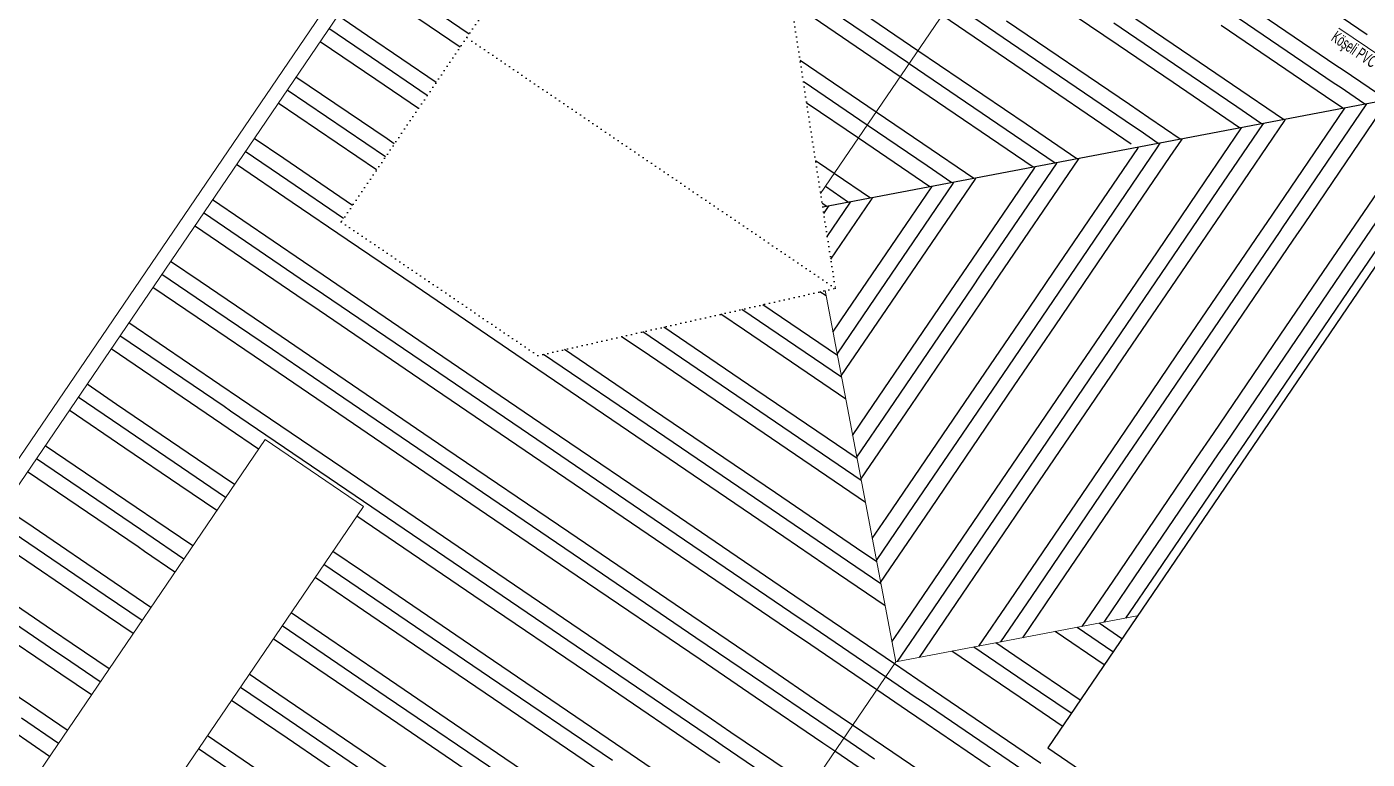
# Model space of a CAD drawing. Header units: millimetres. Extents: x 708 to 46452, y -4963 to 3960.
# Drawn here: x 7281.5 to 7507, y 2079.5 to 2202.7 of the extents above; entities that cross this region are included whole.
import ezdxf

# ---------------------------------------------------------------- set-up
doc = ezdxf.new("R2010")
doc.units = ezdxf.units.MM
doc.linetypes.add('ACAD_ISO07W100', pattern=[3, 0, -3])
doc.layers.add('20', color=1, linetype='Continuous', lineweight=0)
doc.layers.add('TEFRİŞ', color=8, linetype='Continuous', lineweight=9)
doc.layers.add('DUVARTARAMA', color=7, linetype='Continuous')
doc.layers.add('Tefriş', color=252, linetype='Continuous')
doc.styles.add('S1', font='arial.ttf', dxfattribs={"width": 0.65, "height": 11})

# ---------------------------------------------------------------- blocks, each defined once
blk = doc.blocks.new('WEFJWE')
for p, q in [((35128.95, -11852.81, -13220.7), (34850.44, -12262.26, -13220.7)), ((34850.44, -12262.26, -13220.7), (35171.26, -12480.48, -13220.7))]:
    blk.add_line(p, q)
at = {"layer": '20'}
for p, q in [((33901.38, -12444.93, -13220.7), (34711.26, -11254.26, -13220.7)), ((33915.27, -12442.28, -13220.7), (34713.9, -11268.15, -13220.7)), ((34802.76, -11734.94, -13220.7), (34697.66, -11889.45, -13220.7)), ((34700.63, -11954.74, -13220.7), (34748.18, -12204.56, -13220.7)), ((34081.99, -12410.55, -13220.7), (34323.83, -12055, -13220.7)), ((34323.83, -12055, -13220.7), (34389.97, -12100, -13220.7)), ((34389.97, -12100, -13220.7), (34193.13, -12389.39, -13220.7)), ((34748.18, -12204.56, -13220.7), (34910.73, -12173.63, -13220.7)), ((34686.32, -12295.52, -13220.7), (34748.18, -12204.56, -13220.7))]:
    blk.add_line(p, q, dxfattribs=at)
at = {"layer": 'DUVARTARAMA', "color": 16, "linetype": 'Continuous', "true_color": 0x7d0808}
for p, q in [((34753.22, -11786.57, -13220.7), (34670.53, -11730.32, -13220.7)), ((34461.08, -11782.09, -13220.7), (34394.93, -11737.1, -13220.7)), ((34455.11, -11790.86, -13220.7), (34388.96, -11745.87, -13220.7)), ((34756.02, -11801.3, -13220.7), (34673.34, -11745.06, -13220.7)), ((34897.76, -11789.59, -13220.7), (34845.9, -11754.32, -13220.7)), ((35044.3, -11803.14, -13220.7), (34974.78, -11755.86, -13220.7)), ((34751.15, -11810.81, -13220.7), (34677.76, -11760.89, -13220.7)), ((34825.49, -11788.08, -13220.7), (34785.24, -11760.7, -13220.7)), ((34946.66, -11797.2, -13220.7), (34892.15, -11760.12, -13220.7)), ((35043.23, -11815.25, -13220.7), (34968.81, -11764.63, -13220.7)), ((35065.39, -11782.67, -13220.7), (35036.68, -11763.15, -13220.7)), ((34392.68, -11783.21, -13220.7), (34372.77, -11769.67, -13220.7)), ((34828.29, -11802.82, -13220.7), (34779.27, -11769.47, -13220.7)), ((34905.37, -11829.59, -13220.7), (34822.68, -11773.34, -13220.7)), ((34940.69, -11805.97, -13220.7), (34894.95, -11774.86, -13220.7)), ((35037.26, -11824.02, -13220.7), (34967.22, -11776.37, -13220.7)), ((34395.48, -11797.95, -13220.7), (34366.81, -11778.44, -13220.7)), ((34438.92, -11814.67, -13220.7), (34392.68, -11783.21, -13220.7)), ((34763.08, -11793.27, -13220.7), (34753.22, -11786.57, -13220.7)), ((34398.29, -11812.68, -13220.7), (34360.84, -11787.21, -13220.7)), ((34835.9, -11842.81, -13220.7), (34763.08, -11793.27, -13220.7)), ((34908.17, -11844.32, -13220.7), (34825.49, -11788.08, -13220.7)), ((34934.73, -11814.74, -13220.7), (34897.76, -11789.59, -13220.7)), ((34432.96, -11823.44, -13220.7), (34395.48, -11797.95, -13220.7)), ((34734.96, -11834.62, -13220.7), (34683.78, -11799.81, -13220.7)), ((34757.12, -11802.04, -13220.7), (34756.02, -11801.3, -13220.7)), ((34838.71, -11857.54, -13220.7), (34757.12, -11802.04, -13220.7)), ((34906.61, -11856.08, -13220.7), (34828.29, -11802.82, -13220.7)), ((34974.83, -11816.36, -13220.7), (34946.66, -11797.2, -13220.7)), ((35049.2, -11806.47, -13220.7), (35044.3, -11803.14, -13220.7)), ((34405.9, -11852.68, -13220.7), (34344.65, -11811.02, -13220.7)), ((34426.99, -11832.21, -13220.7), (34398.29, -11812.68, -13220.7)), ((34686.56, -11814.52, -13220.7), (34686, -11814.15, -13220.7)), ((34758.83, -11816.04, -13220.7), (34751.15, -11810.81, -13220.7)), ((34977.64, -11831.1, -13220.7), (34940.69, -11805.97, -13220.7)), ((35078.51, -11826.42, -13220.7), (35049.2, -11806.47, -13220.7)), ((34404.84, -11864.78, -13220.7), (34338.69, -11819.79, -13220.7)), ((34728.99, -11843.39, -13220.7), (34686.56, -11814.52, -13220.7)), ((34840.65, -11871.69, -13220.7), (34758.83, -11816.04, -13220.7)), ((34979.58, -11845.25, -13220.7), (34934.73, -11814.74, -13220.7)), ((35009.05, -11839.64, -13220.7), (34974.83, -11816.36, -13220.7)), ((35047.1, -11817.88, -13220.7), (35043.23, -11815.25, -13220.7)), ((35063.78, -11829.22, -13220.7), (35047.1, -11817.88, -13220.7)), ((34398.87, -11873.55, -13220.7), (34332.72, -11828.56, -13220.7)), ((34689.37, -11829.26, -13220.7), (34688.22, -11828.48, -13220.7)), ((34723.03, -11852.16, -13220.7), (34689.37, -11829.26, -13220.7)), ((34918.54, -11838.54, -13220.7), (34905.37, -11829.59, -13220.7)), ((34994.31, -11842.44, -13220.7), (34977.64, -11831.1, -13220.7)), ((35008.4, -11912.49, -13220.7), (35064.64, -11829.81, -13220.7)), ((35023.13, -11909.69, -13220.7), (35079.38, -11827, -13220.7)), ((35049.04, -11832.03, -13220.7), (35037.26, -11824.02, -13220.7)), ((35049.9, -11832.61, -13220.7), (35050.49, -11831.75, -13220.7)), ((35064.64, -11829.81, -13220.7), (35065.23, -11828.94, -13220.7)), ((34766.44, -11856.03, -13220.7), (34734.96, -11834.62, -13220.7)), ((34939.59, -11852.86, -13220.7), (34918.54, -11838.54, -13220.7)), ((34974.22, -11892.69, -13220.7), (35009.91, -11840.23, -13220.7)), ((34998.03, -11908.88, -13220.7), (35049.9, -11832.61, -13220.7)), ((35009.91, -11840.23, -13220.7), (35010.5, -11839.36, -13220.7)), ((35063.13, -11902.08, -13220.7), (35106.86, -11837.78, -13220.7)), ((34769.25, -11870.77, -13220.7), (34728.99, -11843.39, -13220.7)), ((34870.12, -11866.08, -13220.7), (34835.9, -11842.81, -13220.7)), ((34912.57, -11847.31, -13220.7), (34908.17, -11844.32, -13220.7)), ((34924.85, -11855.66, -13220.7), (34912.57, -11847.31, -13220.7)), ((34956.68, -11880.76, -13220.7), (34980.44, -11845.83, -13220.7)), ((34965.45, -11886.73, -13220.7), (34995.18, -11843.03, -13220.7)), ((34980.44, -11845.83, -13220.7), (34981.03, -11844.97, -13220.7)), ((34995.18, -11843.03, -13220.7), (34995.76, -11842.17, -13220.7)), ((34336.44, -11865.9, -13220.7), (34316.53, -11852.36, -13220.7)), ((34410.8, -11856.01, -13220.7), (34405.9, -11852.68, -13220.7)), ((34771.19, -11884.91, -13220.7), (34723.03, -11852.16, -13220.7)), ((34800.66, -11879.3, -13220.7), (34766.44, -11856.03, -13220.7)), ((34855.39, -11868.89, -13220.7), (34838.71, -11857.54, -13220.7)), ((34854.74, -11941.74, -13220.7), (34910.98, -11859.06, -13220.7)), ((34869.47, -11938.94, -13220.7), (34924.11, -11858.61, -13220.7)), ((34910.98, -11859.06, -13220.7), (34911.56, -11858.19, -13220.7)), ((34924.11, -11858.61, -13220.7), (34925.71, -11856.25, -13220.7)), ((34925.71, -11856.25, -13220.7), (34926.3, -11855.39, -13220.7)), ((34932.88, -11864.57, -13220.7), (34940.45, -11853.45, -13220.7)), ((34940.45, -11853.45, -13220.7), (34941.04, -11852.58, -13220.7)), ((34339.24, -11880.63, -13220.7), (34310.57, -11861.13, -13220.7)), ((34382.68, -11897.35, -13220.7), (34336.44, -11865.9, -13220.7)), ((34696.98, -11869.25, -13220.7), (34694.25, -11867.4, -13220.7)), ((34814.74, -11949.35, -13220.7), (34870.98, -11866.67, -13220.7)), ((34870.98, -11866.67, -13220.7), (34871.57, -11865.81, -13220.7)), ((34884.21, -11936.13, -13220.7), (34932.88, -11864.57, -13220.7)), ((34342.05, -11895.37, -13220.7), (34304.6, -11869.9, -13220.7)), ((34706.84, -11875.96, -13220.7), (34696.98, -11869.25, -13220.7)), ((34731.19, -11892.53, -13220.7), (34706.84, -11875.96, -13220.7)), ((34785.92, -11882.11, -13220.7), (34769.25, -11870.77, -13220.7)), ((34796.51, -11938.45, -13220.7), (34841.51, -11872.28, -13220.7)), ((34805.28, -11944.42, -13220.7), (34856.25, -11869.47, -13220.7)), ((34841.51, -11872.28, -13220.7), (34842.1, -11871.42, -13220.7)), ((34856.25, -11869.47, -13220.7), (34856.84, -11868.61, -13220.7)), ((34376.72, -11906.12, -13220.7), (34339.24, -11880.63, -13220.7)), ((34716.46, -11895.33, -13220.7), (34700.87, -11884.73, -13220.7)), ((34755.16, -11910.33, -13220.7), (34772.05, -11885.5, -13220.7)), ((34763.93, -11916.29, -13220.7), (34786.79, -11882.7, -13220.7)), ((34772.05, -11885.5, -13220.7), (34772.64, -11884.64, -13220.7)), ((34772.7, -11922.26, -13220.7), (34801.52, -11879.89, -13220.7)), ((34786.79, -11882.7, -13220.7), (34787.37, -11881.83, -13220.7)), ((34801.52, -11879.89, -13220.7), (34802.11, -11879.03, -13220.7)), ((34924.2, -11928.52, -13220.7), (34956.68, -11880.76, -13220.7)), ((34349.66, -11935.36, -13220.7), (34288.41, -11893.7, -13220.7)), ((34704.5, -11933.62, -13220.7), (34731.36, -11894.14, -13220.7)), ((34717.32, -11895.92, -13220.7), (34717.91, -11895.05, -13220.7)), ((34731.36, -11894.14, -13220.7), (34732.06, -11893.11, -13220.7)), ((34732.06, -11893.11, -13220.7), (34732.65, -11892.25, -13220.7)), ((34938.94, -11925.72, -13220.7), (34965.45, -11886.73, -13220.7)), ((34953.67, -11922.91, -13220.7), (34974.22, -11892.69, -13220.7)), ((34352.46, -11950.1, -13220.7), (34282.45, -11902.47, -13220.7)), ((34379.02, -11920.52, -13220.7), (34342.05, -11895.37, -13220.7)), ((34701.72, -11898.14, -13220.7), (34698.69, -11896.07, -13220.7)), ((34699.75, -11902.9, -13220.7), (34702.59, -11898.72, -13220.7)), ((34702.13, -11918.26, -13220.7), (34717.32, -11895.92, -13220.7)), ((34702.59, -11898.72, -13220.7), (34703.17, -11897.86, -13220.7)), ((35039.37, -11937, -13220.7), (35063.13, -11902.08, -13220.7)), ((35048.14, -11942.97, -13220.7), (35077.86, -11899.27, -13220.7)), ((35056.91, -11948.94, -13220.7), (35092.6, -11896.47, -13220.7)), ((34350.9, -11961.86, -13220.7), (34276.48, -11911.24, -13220.7)), ((34715.81, -11968.19, -13220.7), (34755.16, -11910.33, -13220.7)), ((34993.66, -11915.3, -13220.7), (34998.03, -11908.88, -13220.7)), ((35006.8, -11914.85, -13220.7), (35008.4, -11912.49, -13220.7)), ((35015.57, -11920.81, -13220.7), (35023.13, -11909.69, -13220.7)), ((34424.73, -11951.61, -13220.7), (34379.02, -11920.52, -13220.7)), ((34730.54, -11965.38, -13220.7), (34763.93, -11916.29, -13220.7)), ((34745.28, -11962.58, -13220.7), (34772.7, -11922.26, -13220.7)), ((34937.42, -11997.98, -13220.7), (34993.66, -11915.3, -13220.7)), ((34952.16, -11995.18, -13220.7), (35006.8, -11914.85, -13220.7)), ((34966.89, -11992.37, -13220.7), (35015.57, -11920.81, -13220.7)), ((34879.19, -11994.69, -13220.7), (34924.2, -11928.52, -13220.7)), ((34887.96, -12000.66, -13220.7), (34938.94, -11925.72, -13220.7)), ((34897.43, -12005.6, -13220.7), (34953.67, -11922.91, -13220.7)), ((34280.2, -11948.58, -13220.7), (34260.29, -11935.04, -13220.7)), ((34362.83, -11944.32, -13220.7), (34349.66, -11935.36, -13220.7)), ((34785.27, -11954.96, -13220.7), (34796.51, -11938.45, -13220.7)), ((34846.62, -11972.54, -13220.7), (34869.47, -11938.94, -13220.7)), ((34855.39, -11978.5, -13220.7), (34884.21, -11936.13, -13220.7)), ((35006.89, -11984.76, -13220.7), (35039.37, -11937, -13220.7)), ((34283, -11963.32, -13220.7), (34254.33, -11943.81, -13220.7)), ((34334.71, -11985.66, -13220.7), (34280.2, -11948.58, -13220.7)), ((34432.35, -11991.6, -13220.7), (34362.83, -11944.32, -13220.7)), ((34800.01, -11952.16, -13220.7), (34805.28, -11944.42, -13220.7)), ((34814.05, -11950.38, -13220.7), (34814.74, -11949.35, -13220.7)), ((34837.85, -11966.57, -13220.7), (34854.74, -11941.74, -13220.7)), ((35021.62, -11981.96, -13220.7), (35048.14, -11942.97, -13220.7)), ((35036.36, -11979.15, -13220.7), (35056.91, -11948.94, -13220.7)), ((34285.81, -11978.05, -13220.7), (34248.36, -11952.58, -13220.7)), ((34356.86, -11953.09, -13220.7), (34352.46, -11950.1, -13220.7)), ((34435.15, -12006.34, -13220.7), (34356.86, -11953.09, -13220.7)), ((34507.42, -12007.85, -13220.7), (34424.73, -11951.61, -13220.7)), ((34701.31, -11958.33, -13220.7), (34697.18, -11955.52, -13220.7)), ((34729.03, -12037.65, -13220.7), (34785.27, -11954.96, -13220.7)), ((34743.77, -12034.84, -13220.7), (34800.01, -11952.16, -13220.7)), ((34758.5, -12032.04, -13220.7), (34814.05, -11950.38, -13220.7)), ((34328.74, -11994.43, -13220.7), (34283, -11963.32, -13220.7)), ((34355.27, -11964.83, -13220.7), (34350.9, -11961.86, -13220.7)), ((34437.95, -12021.07, -13220.7), (34355.27, -11964.83, -13220.7)), ((34711.73, -12013.06, -13220.7), (34644.63, -11967.41, -13220.7)), ((34708.93, -11998.32, -13220.7), (34658.78, -11964.21, -13220.7)), ((34708.76, -11997.42, -13220.7), (34730.54, -11965.38, -13220.7)), ((34711.56, -12012.15, -13220.7), (34745.28, -11962.58, -13220.7)), ((34798.49, -12024.43, -13220.7), (34837.85, -11966.57, -13220.7)), ((34293.42, -12018.05, -13220.7), (34232.17, -11976.39, -13220.7)), ((34646.35, -11981.41, -13220.7), (34630.48, -11970.61, -13220.7)), ((34705.95, -11982.68, -13220.7), (34715.81, -11968.19, -13220.7)), ((34813.23, -12021.62, -13220.7), (34846.62, -11972.54, -13220.7)), ((34296.22, -12032.78, -13220.7), (34226.2, -11985.16, -13220.7)), ((34322.78, -12003.2, -13220.7), (34285.81, -11978.05, -13220.7)), ((34656.76, -12036.14, -13220.7), (34577.92, -11982.51, -13220.7)), ((34653.96, -12021.4, -13220.7), (34592.07, -11979.3, -13220.7)), ((34714.54, -12027.79, -13220.7), (34646.35, -11981.41, -13220.7)), ((34827.97, -12018.82, -13220.7), (34855.39, -11978.5, -13220.7)), ((34961.88, -12050.93, -13220.7), (35006.89, -11984.76, -13220.7)), ((34970.65, -12056.9, -13220.7), (35021.62, -11981.96, -13220.7)), ((34980.11, -12061.84, -13220.7), (35036.36, -11979.15, -13220.7)), ((34294.66, -12044.54, -13220.7), (34220.24, -11993.93, -13220.7)), ((34365.69, -12019.56, -13220.7), (34328.74, -11994.43, -13220.7)), ((34362.88, -12004.82, -13220.7), (34334.71, -11985.66, -13220.7)), ((34515.03, -12047.84, -13220.7), (34432.35, -11991.6, -13220.7)), ((34584.49, -12034.62, -13220.7), (34525.36, -11994.4, -13220.7)), ((34576.88, -11994.63, -13220.7), (34563.77, -11985.71, -13220.7)), ((34938.07, -12034.74, -13220.7), (34966.89, -11992.37, -13220.7)), ((34368.49, -12034.3, -13220.7), (34322.78, -12003.2, -13220.7)), ((34587.3, -12049.36, -13220.7), (34511.21, -11997.6, -13220.7)), ((34659.57, -12050.87, -13220.7), (34576.88, -11994.63, -13220.7)), ((34867.96, -12011.21, -13220.7), (34879.19, -11994.69, -13220.7)), ((34882.69, -12008.4, -13220.7), (34887.96, -12000.66, -13220.7)), ((34920.53, -12022.81, -13220.7), (34937.42, -11997.98, -13220.7)), ((34929.3, -12028.78, -13220.7), (34952.16, -11995.18, -13220.7)), ((34445.57, -12061.07, -13220.7), (34362.88, -12004.82, -13220.7)), ((34517.84, -12062.58, -13220.7), (34435.15, -12006.34, -13220.7)), ((34590.1, -12064.09, -13220.7), (34507.42, -12007.85, -13220.7)), ((34811.72, -12093.89, -13220.7), (34867.96, -12011.21, -13220.7)), ((34826.45, -12091.09, -13220.7), (34882.69, -12008.4, -13220.7)), ((34841.19, -12088.28, -13220.7), (34896.73, -12006.62, -13220.7)), ((34896.73, -12006.62, -13220.7), (34897.43, -12005.6, -13220.7)), ((34223.95, -12031.27, -13220.7), (34204.05, -12017.73, -13220.7)), ((34306.59, -12027, -13220.7), (34293.42, -12018.05, -13220.7)), ((34448.37, -12075.8, -13220.7), (34365.69, -12019.56, -13220.7)), ((34520.64, -12077.32, -13220.7), (34437.95, -12021.07, -13220.7)), ((34722.15, -12067.78, -13220.7), (34653.96, -12021.4, -13220.7)), ((34771.72, -12101.5, -13220.7), (34827.97, -12018.82, -13220.7)), ((34226.76, -12046, -13220.7), (34198.08, -12026.5, -13220.7)), ((34376.1, -12074.29, -13220.7), (34306.59, -12027, -13220.7)), ((34742.25, -12107.11, -13220.7), (34798.49, -12024.43, -13220.7)), ((34756.99, -12104.31, -13220.7), (34813.23, -12021.62, -13220.7)), ((34881.18, -12080.67, -13220.7), (34920.53, -12022.81, -13220.7)), ((34895.92, -12077.86, -13220.7), (34929.3, -12028.78, -13220.7)), ((34229.56, -12060.74, -13220.7), (34192.12, -12035.27, -13220.7)), ((34278.47, -12068.35, -13220.7), (34223.95, -12031.27, -13220.7)), ((34300.62, -12035.77, -13220.7), (34296.22, -12032.78, -13220.7)), ((34378.91, -12089.02, -13220.7), (34300.62, -12035.77, -13220.7)), ((34451.18, -12090.54, -13220.7), (34368.49, -12034.3, -13220.7)), ((34667.18, -12090.86, -13220.7), (34584.49, -12034.62, -13220.7)), ((34724.95, -12082.52, -13220.7), (34656.76, -12036.14, -13220.7)), ((34719.17, -12052.14, -13220.7), (34729.03, -12037.65, -13220.7)), ((34721.98, -12066.88, -13220.7), (34743.77, -12034.84, -13220.7)), ((34724.78, -12081.61, -13220.7), (34758.5, -12032.04, -13220.7)), ((34910.65, -12075.06, -13220.7), (34938.07, -12034.74, -13220.7)), ((34272.5, -12077.12, -13220.7), (34226.76, -12046, -13220.7)), ((34299.03, -12047.52, -13220.7), (34294.66, -12044.54, -13220.7)), ((34319.46, -12061.42, -13220.7), (34299.03, -12047.52, -13220.7)), ((34597.72, -12104.09, -13220.7), (34515.03, -12047.84, -13220.7)), ((34669.98, -12105.6, -13220.7), (34587.3, -12049.36, -13220.7)), ((34727.76, -12097.25, -13220.7), (34659.57, -12050.87, -13220.7)), ((34950.64, -12067.45, -13220.7), (34961.88, -12050.93, -13220.7)), ((34965.38, -12064.64, -13220.7), (34970.65, -12056.9, -13220.7)), ((34237.18, -12100.73, -13220.7), (34175.93, -12059.07, -13220.7)), ((34266.54, -12085.89, -13220.7), (34229.56, -12060.74, -13220.7)), ((34528.25, -12117.31, -13220.7), (34445.57, -12061.07, -13220.7)), ((34600.52, -12118.82, -13220.7), (34517.84, -12062.58, -13220.7)), ((34672.79, -12120.33, -13220.7), (34590.1, -12064.09, -13220.7)), ((34909.14, -12147.33, -13220.7), (34965.38, -12064.64, -13220.7)), ((34923.87, -12144.52, -13220.7), (34979.42, -12062.86, -13220.7)), ((34979.42, -12062.86, -13220.7), (34980.11, -12061.84, -13220.7)), ((34239.98, -12115.47, -13220.7), (34169.96, -12067.84, -13220.7)), ((34303.27, -12085.22, -13220.7), (34278.47, -12068.35, -13220.7)), ((34458.79, -12130.53, -13220.7), (34376.1, -12074.29, -13220.7)), ((34854.41, -12157.74, -13220.7), (34910.65, -12075.06, -13220.7)), ((34894.4, -12150.13, -13220.7), (34950.64, -12067.45, -13220.7)), ((34238.42, -12127.23, -13220.7), (34164, -12076.61, -13220.7)), ((34297.31, -12093.99, -13220.7), (34272.5, -12077.12, -13220.7)), ((34531.06, -12132.04, -13220.7), (34448.37, -12075.8, -13220.7)), ((34603.33, -12133.56, -13220.7), (34520.64, -12077.32, -13220.7)), ((34824.94, -12163.35, -13220.7), (34881.18, -12080.67, -13220.7)), ((34839.67, -12160.55, -13220.7), (34895.92, -12077.86, -13220.7)), ((34291.34, -12102.76, -13220.7), (34266.54, -12085.89, -13220.7)), ((34461.59, -12145.27, -13220.7), (34378.91, -12089.02, -13220.7)), ((34533.86, -12146.78, -13220.7), (34451.18, -12090.54, -13220.7)), ((34721.69, -12127.94, -13220.7), (34667.18, -12090.86, -13220.7)), ((34770.21, -12173.77, -13220.7), (34826.45, -12091.09, -13220.7)), ((34784.95, -12170.97, -13220.7), (34841.19, -12088.28, -13220.7)), ((34167.71, -12113.95, -13220.7), (34147.81, -12100.41, -13220.7)), ((34250.35, -12109.69, -13220.7), (34237.18, -12100.73, -13220.7)), ((34738, -12151.08, -13220.7), (34771.72, -12101.5, -13220.7)), ((34755.47, -12176.58, -13220.7), (34811.72, -12093.89, -13220.7)), ((34170.52, -12128.69, -13220.7), (34141.84, -12109.19, -13220.7)), ((34275.15, -12126.56, -13220.7), (34250.35, -12109.69, -13220.7)), ((34464.4, -12160, -13220.7), (34385.61, -12106.41, -13220.7)), ((34680.4, -12160.33, -13220.7), (34597.72, -12104.09, -13220.7)), ((34715.73, -12136.71, -13220.7), (34669.98, -12105.6, -13220.7)), ((34732.39, -12121.61, -13220.7), (34742.25, -12107.11, -13220.7)), ((34735.2, -12136.34, -13220.7), (34756.99, -12104.31, -13220.7)), ((34173.32, -12143.43, -13220.7), (34135.88, -12117.96, -13220.7)), ((34222.22, -12151.03, -13220.7), (34167.71, -12113.95, -13220.7)), ((34244.38, -12118.46, -13220.7), (34239.98, -12115.47, -13220.7)), ((34269.19, -12135.33, -13220.7), (34244.38, -12118.46, -13220.7)), ((34610.94, -12173.55, -13220.7), (34528.25, -12117.31, -13220.7)), ((34683.21, -12175.06, -13220.7), (34600.52, -12118.82, -13220.7)), ((34709.76, -12145.48, -13220.7), (34672.79, -12120.33, -13220.7)), ((34216.26, -12159.8, -13220.7), (34170.52, -12128.69, -13220.7)), ((34242.79, -12130.2, -13220.7), (34238.42, -12127.23, -13220.7)), ((34735.37, -12137.25, -13220.7), (34721.69, -12127.94, -13220.7)), ((34263.22, -12144.1, -13220.7), (34242.79, -12130.2, -13220.7)), ((34389.33, -12143.75, -13220.7), (34369.42, -12130.21, -13220.7)), ((34541.47, -12186.77, -13220.7), (34458.79, -12130.53, -13220.7)), ((34613.74, -12188.28, -13220.7), (34531.06, -12132.04, -13220.7)), ((34681.64, -12186.83, -13220.7), (34603.33, -12133.56, -13220.7)), ((34738.18, -12151.98, -13220.7), (34715.73, -12136.71, -13220.7)), ((34180.94, -12183.42, -13220.7), (34119.69, -12141.76, -13220.7)), ((34210.29, -12168.57, -13220.7), (34173.32, -12143.43, -13220.7)), ((34394.94, -12173.22, -13220.7), (34357.49, -12147.75, -13220.7)), ((34392.13, -12158.49, -13220.7), (34363.46, -12138.98, -13220.7)), ((34472.01, -12199.99, -13220.7), (34389.33, -12143.75, -13220.7)), ((34544.28, -12201.51, -13220.7), (34461.59, -12145.27, -13220.7)), ((34616.55, -12203.02, -13220.7), (34533.86, -12146.78, -13220.7)), ((34740.98, -12166.72, -13220.7), (34709.76, -12145.48, -13220.7)), ((34888.35, -12177.88, -13220.7), (34909.14, -12147.33, -13220.7)), ((34903.09, -12175.08, -13220.7), (34923.87, -12144.52, -13220.7)), ((34183.74, -12198.15, -13220.7), (34113.72, -12150.53, -13220.7)), ((34247.03, -12167.9, -13220.7), (34222.22, -12151.03, -13220.7)), ((34873.62, -12180.69, -13220.7), (34894.4, -12150.13, -13220.7)), ((34182.17, -12209.92, -13220.7), (34107.76, -12159.3, -13220.7)), ((34241.07, -12176.67, -13220.7), (34216.26, -12159.8, -13220.7)), ((34474.82, -12214.73, -13220.7), (34392.13, -12158.49, -13220.7)), ((34547.08, -12216.24, -13220.7), (34464.4, -12160, -13220.7)), ((34693.57, -12169.28, -13220.7), (34680.4, -12160.33, -13220.7)), ((34804.15, -12193.91, -13220.7), (34824.94, -12163.35, -13220.7)), ((34818.89, -12191.11, -13220.7), (34839.67, -12160.55, -13220.7)), ((34833.62, -12188.3, -13220.7), (34854.41, -12157.74, -13220.7)), ((34235.1, -12185.45, -13220.7), (34210.29, -12168.57, -13220.7)), ((34402.55, -12213.22, -13220.7), (34341.3, -12171.56, -13220.7)), ((34477.62, -12229.46, -13220.7), (34394.94, -12173.22, -13220.7)), ((34665.45, -12210.63, -13220.7), (34610.94, -12173.55, -13220.7)), ((34747.32, -12205.84, -13220.7), (34693.57, -12169.28, -13220.7)), ((34749.43, -12204.33, -13220.7), (34770.21, -12173.77, -13220.7)), ((34764.16, -12201.52, -13220.7), (34784.95, -12170.97, -13220.7)), ((34194.1, -12192.38, -13220.7), (34180.94, -12183.42, -13220.7)), ((34405.35, -12227.95, -13220.7), (34335.33, -12180.33, -13220.7)), ((34687.61, -12178.06, -13220.7), (34683.21, -12175.06, -13220.7)), ((34741.35, -12214.61, -13220.7), (34687.61, -12178.06, -13220.7)), ((34745.62, -12191.07, -13220.7), (34755.47, -12176.58, -13220.7)), ((34894.33, -12197.73, -13220.7), (34870.23, -12181.33, -13220.7)), ((34900.3, -12188.96, -13220.7), (34884.97, -12178.53, -13220.7)), ((34218.91, -12209.25, -13220.7), (34194.1, -12192.38, -13220.7)), ((34408.16, -12242.69, -13220.7), (34329.37, -12189.1, -13220.7)), ((34624.16, -12243.01, -13220.7), (34541.47, -12186.77, -13220.7)), ((34659.48, -12219.4, -13220.7), (34613.74, -12188.28, -13220.7)), ((34686.01, -12189.8, -13220.7), (34681.64, -12186.83, -13220.7)), ((34735.39, -12223.38, -13220.7), (34686.01, -12189.8, -13220.7)), ((34832.55, -12203.35, -13220.7), (34815.5, -12191.75, -13220.7)), ((34888.37, -12206.5, -13220.7), (34855.5, -12184.14, -13220.7)), ((34165.98, -12233.72, -13220.7), (34111.47, -12196.64, -13220.7)), ((34188.14, -12201.15, -13220.7), (34183.74, -12198.15, -13220.7)), ((34212.94, -12218.02, -13220.7), (34188.14, -12201.15, -13220.7)), ((34554.7, -12256.24, -13220.7), (34472.01, -12199.99, -13220.7)), ((34626.97, -12257.75, -13220.7), (34544.28, -12201.51, -13220.7)), ((34838.16, -12232.82, -13220.7), (34786.03, -12197.36, -13220.7)), ((34835.36, -12218.08, -13220.7), (34800.77, -12194.56, -13220.7)), ((34186.54, -12212.89, -13220.7), (34182.17, -12209.92, -13220.7)), ((34653.52, -12228.17, -13220.7), (34616.55, -12203.02, -13220.7)), ((34693.62, -12229.79, -13220.7), (34665.45, -12210.63, -13220.7)), ((34763.09, -12216.57, -13220.7), (34747.32, -12205.84, -13220.7)), ((34872.18, -12230.3, -13220.7), (34832.55, -12203.35, -13220.7)), ((34206.98, -12226.79, -13220.7), (34186.54, -12212.89, -13220.7)), ((34333.08, -12226.44, -13220.7), (34313.18, -12212.9, -13220.7)), ((34485.23, -12269.46, -13220.7), (34402.55, -12213.22, -13220.7)), ((34557.5, -12270.97, -13220.7), (34474.82, -12214.73, -13220.7)), ((34625.4, -12269.51, -13220.7), (34547.08, -12216.24, -13220.7)), ((34696.43, -12244.53, -13220.7), (34659.48, -12219.4, -13220.7)), ((34762.02, -12228.67, -13220.7), (34741.35, -12214.61, -13220.7)), ((34767.99, -12219.9, -13220.7), (34763.09, -12216.57, -13220.7)), ((34845.77, -12272.81, -13220.7), (34767.99, -12219.9, -13220.7)), ((34866.21, -12239.07, -13220.7), (34835.36, -12218.08, -13220.7)), ((34335.89, -12241.17, -13220.7), (34307.21, -12221.67, -13220.7)), ((34415.77, -12282.68, -13220.7), (34333.08, -12226.44, -13220.7)), ((34488.04, -12284.19, -13220.7), (34405.35, -12227.95, -13220.7)), ((34699.23, -12259.26, -13220.7), (34653.52, -12228.17, -13220.7)), ((34756.06, -12237.44, -13220.7), (34735.39, -12223.38, -13220.7)), ((34765.89, -12231.3, -13220.7), (34762.02, -12228.67, -13220.7)), ((34190.79, -12250.59, -13220.7), (34165.98, -12233.72, -13220.7)), ((34338.69, -12255.91, -13220.7), (34301.25, -12230.44, -13220.7)), ((34560.31, -12285.71, -13220.7), (34477.62, -12229.46, -13220.7)), ((34719.2, -12247.18, -13220.7), (34693.62, -12229.79, -13220.7)), ((34768.7, -12246.04, -13220.7), (34756.06, -12237.44, -13220.7)), ((34848.58, -12287.55, -13220.7), (34765.89, -12231.3, -13220.7)), ((34860.25, -12247.84, -13220.7), (34838.16, -12232.82, -13220.7)), ((34184.82, -12259.36, -13220.7), (34160.02, -12242.49, -13220.7)), ((34418.57, -12297.41, -13220.7), (34335.89, -12241.17, -13220.7)), ((34490.84, -12298.93, -13220.7), (34408.16, -12242.69, -13220.7)), ((34637.33, -12251.97, -13220.7), (34624.16, -12243.01, -13220.7)), ((34713.23, -12255.95, -13220.7), (34696.43, -12244.53, -13220.7)), ((34845.39, -12298.2, -13220.7), (34768.7, -12246.04, -13220.7)), ((34178.86, -12268.13, -13220.7), (34154.05, -12251.26, -13220.7)), ((34346.31, -12295.9, -13220.7), (34285.06, -12254.24, -13220.7)), ((34421.38, -12312.15, -13220.7), (34338.69, -12255.91, -13220.7)), ((34685.34, -12284.63, -13220.7), (34637.33, -12251.97, -13220.7)), ((34733.9, -12270.02, -13220.7), (34713.23, -12255.95, -13220.7)), ((34739.87, -12261.25, -13220.7), (34719.2, -12247.18, -13220.7)), ((34349.11, -12310.64, -13220.7), (34279.09, -12263.01, -13220.7)), ((34609.21, -12293.31, -13220.7), (34554.7, -12256.24, -13220.7)), ((34631.36, -12260.74, -13220.7), (34626.97, -12257.75, -13220.7)), ((34676.24, -12291.27, -13220.7), (34631.36, -12260.74, -13220.7)), ((34707.26, -12264.72, -13220.7), (34699.23, -12259.26, -13220.7)), ((34727.94, -12278.79, -13220.7), (34707.26, -12264.72, -13220.7)), ((34776.31, -12286.03, -13220.7), (34739.87, -12261.25, -13220.7)), ((34559.14, -12319.73, -13220.7), (34485.23, -12269.46, -13220.7)), ((34629.77, -12272.48, -13220.7), (34625.4, -12269.51, -13220.7))]:
    blk.add_line(p, q, dxfattribs=at)
at = {"layer": 'DUVARTARAMA', "color": 16, "true_color": 0x7d0808}
blk.add_line((35157.07, -11811.46, -13220.7), (34699.09, -11898.64, -13220.7), dxfattribs=at)
at = {"layer": 'Tefriş', "color": 32, "linetype": 'ACAD_ISO07W100', "true_color": 0xcd6928}
for p, q in [((34676.13, -11750.41, -13220.7), (34707.53, -11953.17, -13220.7)), ((34707.53, -11953.17, -13220.7), (34459.48, -11784.45, -13220.7)), ((34375.11, -11908.48, -13220.7), (34507.41, -11998.46, -13220.7)), ((34507.41, -11998.46, -13220.7), (34707.53, -11953.17, -13220.7))]:
    blk.add_line(p, q, dxfattribs=at)
at = {"layer": 'Tefriş', "color": 32, "linetype": 'ACAD_ISO07W100', "true_color": 0xcd6928, "elevation": -13220.7}
blk.add_lwpolyline([(34676.13, -11750.41), (34543.84, -11660.42), (34375.11, -11908.48), (34449.53, -11959.1)], dxfattribs=at)
at = {"layer": 'TEFRİŞ'}
blk.add_line((35125.19, -11831.66, -13220.7), (35046.38, -11778.05, -13220.7), dxfattribs=at)
at = {"layer": 'TEFRİŞ', "style": 'S1', "width": 0.6}
blk.add_text('Köşeli PVC Yağmur İniş Borusu  ', height=8, rotation=325.77698, dxfattribs=at).set_placement((35040.58, -11786.08, -13220.7))

msp = doc.modelspace()

# ---------------------------------------------------------------- block references
at = {"xscale": 0.25, "yscale": 0.25, "zscale": 0.25}
msp.add_blockref('WEFJWE', (-1259.348, 5146.985, 3305.175), dxfattribs=at)

doc.saveas('drawing.dxf')
